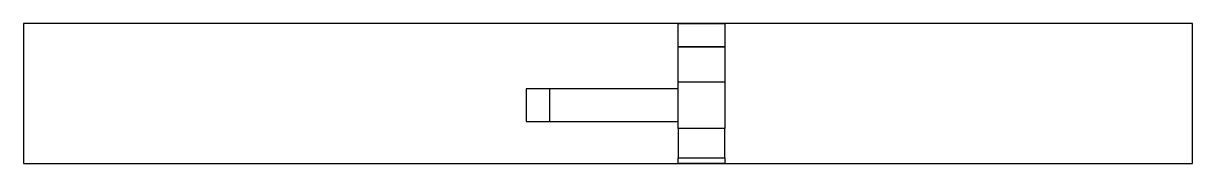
# Model space of a CAD drawing. Header units: millimetres. Extents: x -50 to 50, y 0 to 12.
import ezdxf

# ---------------------------------------------------------------- set-up
doc = ezdxf.new("R2010")
doc.units = ezdxf.units.MM
doc.layers.get('0').update_dxf_attribs({"linetype": 'CONTINUOUS'})

msp = doc.modelspace()

# ---------------------------------------------------------------- linework, layer by layer
for p, q in [((6, 5.12), (6, 10)), ((6, 10), (10, 10)), ((10, 10), (10, 5.2)), ((-5, 6.4), (-5, 3.6)), ((6, 7), (10, 7)), ((6, 3), (6, 5.12)), ((10, 5.2), (10, 3)), ((10, 3), (6, 3))]:
    msp.add_line(p, q)
for points in [[(-50, 0), (50, 0), (50, 12), (-50, 12)], [(10, 10), (6, 10), (6, 12), (10, 12)], [(6, 6.4), (-7, 6.4), (-7, 3.6), (6, 3.6)], [(10, 0), (6, 0), (6, 0.5), (10, 0.5), (10, 3), (6, 3), (6, 0.5), (10, 0.5)]]:
    msp.add_lwpolyline(points, close=True)

doc.saveas('drawing.dxf')
